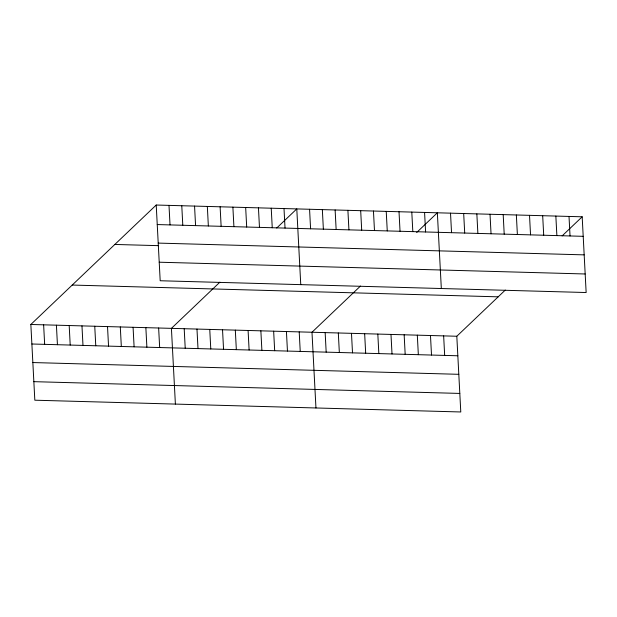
<?xml version="1.0" encoding="UTF-8"?>
<svg xmlns="http://www.w3.org/2000/svg" width="617" height="617" viewBox="0 0 617 617"><rect width="100%" height="100%" fill="white"/><g stroke="black" fill="none" stroke-linecap="round" stroke-linejoin="round"><path stroke-width="0.93" d="M505.292 290.059L456.811 336.25L460.783 411.971L34.822 400.202L30.85 324.473L156.217 205.029L582.178 216.798L586.15 292.527L160.189 280.75L156.217 205.029M219.891 282.17L171.418 328.36L175.39 404.089M276.724 228.02L296.785 208.908L300.757 284.638M360.459 286.057L311.986 332.247L315.958 407.976M416.668 232.501L437.353 212.796L441.325 288.525M562.126 235.91L582.178 216.798M157.242 224.557L583.204 236.326M158.214 243.098L584.176 254.867M114.847 244.448L158.662 245.659M159.217 262.21L585.178 273.979M72.22 285.054L498.189 296.831M30.85 324.473L456.811 336.25M31.876 344.001L457.837 355.778M32.848 362.549L458.809 374.318M33.85 381.661L459.812 393.43M569.013 216.436L570.039 235.964M555.848 216.073L556.873 235.601M542.682 215.703L543.708 235.231M529.517 215.341L530.543 234.869M516.352 214.978L517.378 234.506M503.187 214.616L504.205 234.144M490.021 214.253L491.039 233.781M476.848 213.883L477.874 233.411M463.683 213.521L464.709 233.049M450.518 213.158L451.544 232.686M443.646 335.887L444.672 355.415M424.573 212.441L425.599 231.969M430.481 335.517L431.507 355.045M411.794 212.086L412.819 231.614M417.316 335.154L418.341 354.682M399.014 211.739L400.04 231.267M404.15 334.792L405.176 354.32M386.234 211.384L387.26 230.912M390.985 334.429L392.011 353.957M373.455 211.029L374.48 230.557M377.82 334.067L378.838 353.595M360.683 210.675L361.701 230.203M364.655 333.704L365.673 353.233M347.903 210.32L348.921 229.848M351.482 333.334L352.508 352.862M335.124 209.973L336.142 229.501M338.317 332.972L339.342 352.5M322.344 209.618L323.37 229.146M325.151 332.609L326.177 352.137M309.564 209.263L310.59 228.791M299.206 331.892L300.232 351.42M284.005 208.554L285.031 228.082M286.427 331.537L287.453 351.065M271.225 208.207L272.251 227.735M273.647 331.182L274.673 350.711M258.446 207.852L259.472 227.38M260.868 330.835L261.893 350.363M245.666 207.497L246.692 227.025M248.096 330.481L249.114 350.009M232.887 207.142L233.912 226.67M235.316 330.126L236.334 349.654M220.115 206.788L221.133 226.316M222.536 329.771L223.555 349.299M207.335 206.44L208.353 225.969M209.757 329.424L210.775 348.952M194.556 206.086L195.574 225.614M196.977 329.069L198.003 348.597M181.776 205.731L182.794 225.259M184.198 328.714L185.223 348.243M168.996 205.376L170.022 224.904M158.638 328.005L159.664 347.533M145.859 327.658L146.885 347.186M133.079 327.303L134.105 346.831M120.3 326.948L121.325 346.476M107.52 326.594L108.546 346.122M94.748 326.239L95.766 345.767M81.968 325.892L82.986 345.42M69.189 325.537L70.207 345.065M56.409 325.182L57.435 344.71M43.63 324.827L44.655 344.355"/></g></svg>
